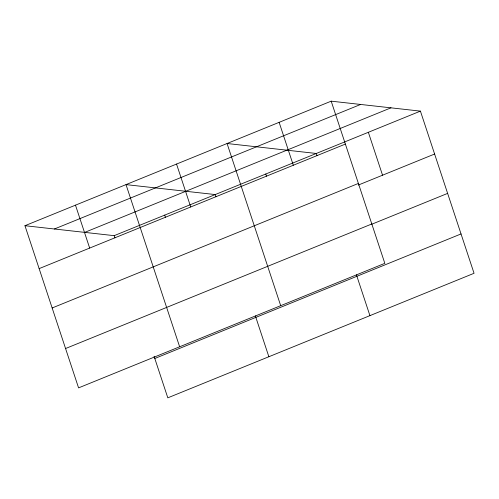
<?xml version="1.0" encoding="UTF-8"?>
<svg xmlns="http://www.w3.org/2000/svg" width="499" height="499" viewBox="0 0 499 499"><rect width="100%" height="100%" fill="white"/><g stroke="black" fill="none" stroke-linecap="round" stroke-linejoin="round"><path stroke-width="0.75" d="M331.186 101.166L384.823 263.335L78.58 387.879L24.95 225.71L331.186 101.166L420.42 111.121L474.05 273.29L167.814 397.834L154.066 356.267M54.397 228.997L360.634 104.447M84.73 232.378L390.973 107.834M24.95 225.71L114.177 235.665L420.42 111.121M39.14 268.618L345.383 144.074M52.158 307.977L358.394 183.432M358.301 185.067L434.61 154.029M65.569 348.527L371.805 223.982M371.318 224.419L447.622 193.387M154.796 358.482L461.032 233.937M368.356 132.291L382.546 175.205M317.027 155.688L316.297 153.467L227.07 143.512L280.7 305.681M356.423 274.806L369.927 315.636M279.128 122.336L293.318 165.25M265.767 174.014L266.503 176.234M215.973 196.787L215.237 194.566L126.01 184.611L179.64 346.78M255.369 315.904L268.867 356.735M176.54 164.059L190.73 206.973M164.707 215.113L165.443 217.333M114.177 235.665L114.913 237.886M75.48 205.158L89.67 248.072"/></g></svg>
